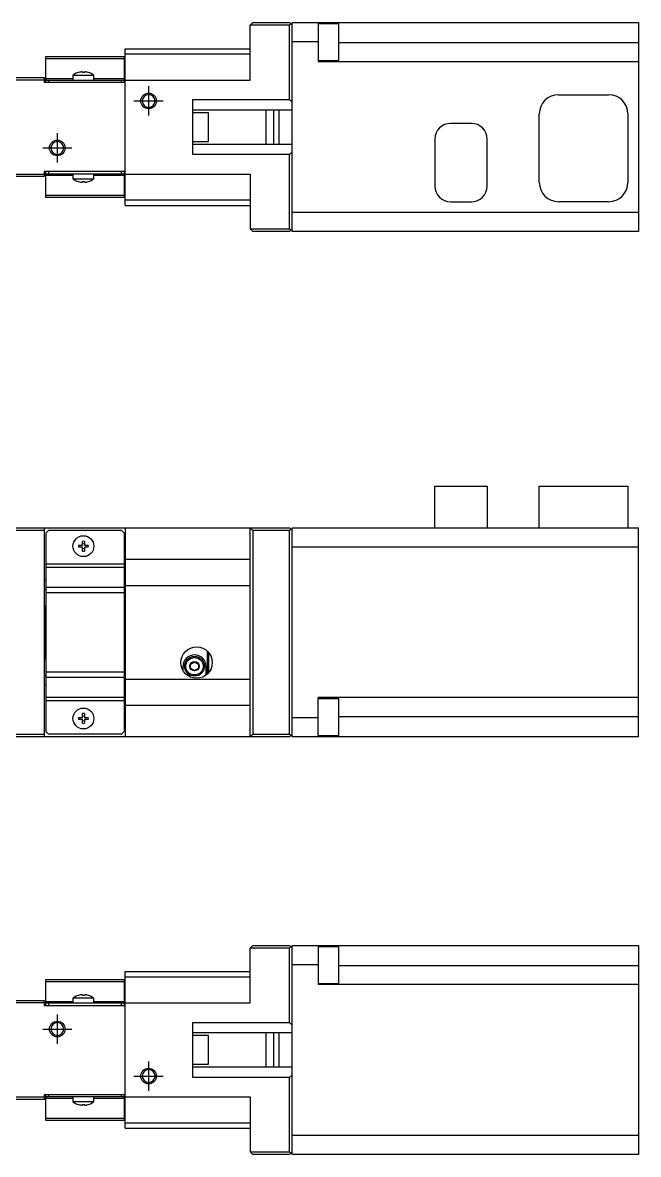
# Model space of a CAD drawing. Extents: x 0 to 599, y -8 to 227.
# Drawn here: x 166.3 to 284.4, y 10 to 226.8 of the extents above; entities that cross this region are included whole.
import ezdxf

# ---------------------------------------------------------------- set-up
doc = ezdxf.new("R2010")
doc.units = 0
doc.header["$LTSCALE"] = 0.5
doc.linetypes.add('CENTER', pattern=[50.8, 31.75, -6.35, 6.35, -6.35])
for name, color, linetype in [('MSM_CENTER', 1, 'CENTER'), ('MSM_CONTINUOUS', 7, 'CONTINUOUS'), ('MSM_NARROW', 5, 'CONTINUOUS')]:
    doc.layers.add(name, color=color, linetype=linetype)

msp = doc.modelspace()

# ---------------------------------------------------------------- linework, layer by layer
at = {"layer": 'MSM_CENTER'}
for p, q in [((190.5, 214.6), (190.5, 209)), ((187.7, 211.8), (193.3, 211.8)), ((173, 205.6), (173, 200)), ((170.2, 202.8), (175.8, 202.8)), ((173, 36.8), (173, 31.2)), ((170.2, 34), (175.8, 34)), ((190.5, 27.8), (190.5, 22.2)), ((187.7, 25), (193.3, 25))]:
    msp.add_line(p, q, dxfattribs=at)
at = {"layer": 'MSM_CONTINUOUS'}
for p, q in [((210.5, 226.8), (210, 226.3)), ((217.5, 226.3), (210, 226.3)), ((210, 215.8), (210, 226.3)), ((210.5, 226.8), (217.5, 226.8)), ((218, 226.3), (217.5, 226.8)), ((217.5, 226.3), (217.75, 226.55)), ((217.5, 212.05), (217.5, 226.3)), ((218, 186.8), (218, 226.8)), ((218, 226.8), (284.4, 226.8)), ((223, 226.8), (223, 219.311775)), ((227, 226.563456), (223, 226.563456)), ((227, 219.563456), (227, 226.563456)), ((284.4, 226.8), (284.4, 186.8)), ((186, 221.8), (210, 221.8)), ((186, 191.8), (186, 221.8)), ((223, 223.1), (218, 223.1)), ((227, 223.011775), (284.4, 223.011775)), ((170.8, 215.3), (170.8, 220.3)), ((170.8, 220.3), (185.8, 220.3)), ((185.8, 219.86066), (170.8, 219.86066)), ((185.8, 220.3), (185.8, 215.3)), ((186, 220.8), (210, 220.8)), ((223, 219.563456), (227, 219.563456)), ((284.4, 219.311775), (223, 219.311775)), ((177.071292, 217.255732), (177.05, 217.255732)), ((177.8, 217.255732), (177.8, 217.387476)), ((178.2, 217.255732), (177.8, 217.255732)), ((178.2, 217.387476), (178.2, 217.255732)), ((178.95, 217.255732), (178.928709, 217.255732)), ((70.5, 216.3), (170.5, 216.3)), ((170.5, 215.8), (163.5, 215.8)), ((170.5, 216.3), (170.5, 215.3)), ((186, 215.3), (170.5, 215.3)), ((170.8, 216.092893), (176, 216.092893)), ((170.8, 215.8), (185.8, 215.8)), ((171.3, 215.8), (171.3, 215.3)), ((180, 216.697999), (176, 216.697999)), ((176, 216.697999), (176, 215.8)), ((180, 215.8), (180, 216.697999)), ((180, 216.092893), (185.8, 216.092893)), ((185.3, 215.3), (185.3, 215.8)), ((186, 215.8), (210, 215.8)), ((269.1, 213), (278.7, 213)), ((191.7, 211.532287), (191.7, 212.067713)), ((199, 212.05), (217.5, 212.05)), ((199, 201.55), (199, 212.05)), ((218, 211.55), (217.5, 212.05)), ((218, 210.05), (199, 210.05)), ((202, 209.55), (199, 209.55)), ((202, 204.05), (202, 209.55)), ((213, 210.05), (213, 203.55)), ((214.5, 203.55), (214.5, 210.05)), ((215.5, 203.55), (215.5, 210.05)), ((265.4, 196.2), (265.4, 209.3)), ((282.4, 209.3), (282.4, 196.2)), ((252.4, 207.5), (248.4, 207.5)), ((199, 204.05), (202, 204.05)), ((245.4, 204.5), (245.4, 195.5)), ((255.4, 195.5), (255.4, 204.5)), ((199, 203.55), (218, 203.55)), ((217.5, 201.55), (218, 202.05)), ((217.5, 201.55), (199, 201.55)), ((217.5, 187.3), (217.5, 201.55)), ((170.5, 197.3), (157.5, 197.3)), ((157.612373, 197.8), (170.5, 197.8)), ((186, 198.3), (170.5, 198.3)), ((170.5, 198.3), (170.5, 197.3)), ((170.8, 193.3), (170.8, 198.3)), ((185.8, 197.8), (170.8, 197.8)), ((176, 197.507107), (170.8, 197.507107)), ((171.3, 198.3), (171.3, 197.8)), ((176, 197.8), (176, 196.902001)), ((180, 196.902001), (180, 197.8)), ((185.8, 197.507107), (180, 197.507107)), ((185.3, 197.8), (185.3, 198.3)), ((185.8, 198.3), (185.8, 193.3)), ((186, 197.8), (210, 197.8)), ((210, 197.8), (210, 187.3)), ((176, 196.902001), (180, 196.902001)), ((177.05, 196.344268), (177.071292, 196.344268)), ((177.8, 196.344268), (178.2, 196.344268)), ((177.8, 196.212525), (177.8, 196.344268)), ((178.2, 196.344268), (178.2, 196.212525)), ((178.928709, 196.344268), (178.95, 196.344268)), ((170.8, 193.73934), (185.8, 193.73934)), ((185.8, 193.3), (170.8, 193.3)), ((210, 192.8), (186, 192.8)), ((186, 191.8), (210, 191.8)), ((248.4, 192.5), (252.4, 192.5)), ((278.7, 192.5), (269.1, 192.5)), ((218, 190.5), (284.4, 190.5)), ((210, 187.3), (210.5, 186.8)), ((210, 187.3), (217.5, 187.3)), ((217.5, 186.8), (210.5, 186.8)), ((217.75, 187.05), (217.5, 187.3)), ((217.5, 186.8), (218, 187.3)), ((284.4, 186.8), (218, 186.8)), ((245.4, 130), (245.4, 138)), ((245.4, 138), (255.4, 138)), ((255.4, 138), (255.4, 130)), ((265.4, 130), (265.4, 138)), ((265.4, 138), (282.4, 138)), ((282.4, 138), (282.4, 130)), ((157, 130), (217.5, 130)), ((170.5, 129.5), (158.112373, 129.5)), ((170.5, 130), (170.5, 90)), ((171.3, 129.5), (170.8, 129)), ((170.8, 129), (170.8, 91)), ((185.3, 129.5), (171.3, 129.5)), ((185.8, 129), (185.3, 129.5)), ((185.8, 129), (185.8, 91)), ((186, 130), (186, 90)), ((210, 130), (210.5, 129.5)), ((210, 90), (210, 130)), ((210.5, 129.5), (210.5, 90.5)), ((217.5, 129.5), (210.5, 129.5)), ((218, 129.5), (217.5, 130)), ((217.5, 129.5), (217.75, 129.75)), ((217.5, 90.5), (217.5, 129.5)), ((218, 90), (218, 130)), ((218, 130), (284.4, 130)), ((284.4, 90), (284.4, 130)), ((177.071292, 126.7), (177.8, 126.7)), ((177.8, 126.3), (177.071292, 126.3)), ((177.8, 126.7), (177.8, 127.428709)), ((177.8, 125.571291), (177.8, 126.3)), ((178.2, 127.428709), (178.2, 126.7)), ((178.2, 126.7), (178.928709, 126.7)), ((178.2, 126.3), (178.2, 125.571291)), ((178.928709, 126.3), (178.2, 126.3)), ((284.4, 126.3), (218, 126.3)), ((186, 124), (210, 124)), ((170.8, 123.12132), (185.8, 123.12132)), ((185.8, 122.414214), (170.8, 122.414214)), ((170.8, 120), (170.5, 120)), ((186, 120), (185.8, 120)), ((170.5, 118.25), (170.8, 118.25)), ((170.8, 118.646447), (185.8, 118.646447)), ((185.8, 117.585787), (170.8, 117.585787)), ((186, 117.272971), (185.8, 117.272971)), ((186, 119), (210, 119)), ((170.7, 115), (170.5, 114.8)), ((170.7, 115), (170.7, 105)), ((170.8, 115), (170.7, 115)), ((186, 114.772971), (185.8, 114.772971)), ((185.8, 112.272971), (186, 112.272971)), ((186, 107.727029), (185.8, 107.727029)), ((201.7, 106.436068), (201.7, 101.963932)), ((170.5, 105.2), (170.7, 105)), ((170.7, 105), (170.8, 105)), ((185.8, 105.227029), (186, 105.227029)), ((198.55, 103.933013), (199.3, 104.366026)), ((199.3, 104.366026), (200.05, 103.933013)), ((202, 106.126136), (202, 102.273864)), ((202, 106), (202.1, 106)), ((170.8, 102.414214), (185.8, 102.414214)), ((185.8, 102.727029), (186, 102.727029)), ((197.1, 102.703337), (197.1, 103.5)), ((198.55, 103.066987), (198.55, 103.933013)), ((199.3, 102.633975), (198.55, 103.066987)), ((200.05, 103.066987), (199.3, 102.633975)), ((200.05, 103.933013), (200.05, 103.066987)), ((201.5, 103.5), (201.5, 101.8)), ((170.8, 101.75), (170.5, 101.75)), ((170.5, 100), (170.8, 100)), ((185.8, 101.353554), (170.8, 101.353554)), ((185.8, 100), (186, 100)), ((186, 101), (210, 101)), ((170.8, 97.585787), (185.8, 97.585787)), ((185.8, 96.87868), (170.8, 96.87868)), ((210, 96), (186, 96)), ((223, 90), (223, 97.488225)), ((284.4, 97.488225), (223, 97.488225)), ((227, 97.236544), (223, 97.236544)), ((227, 90.236544), (227, 97.236544)), ((177.071292, 93.7), (177.8, 93.7)), ((177.8, 93.3), (177.071292, 93.3)), ((177.8, 93.7), (177.8, 94.428709)), ((177.8, 92.571291), (177.8, 93.3)), ((178.2, 94.428709), (178.2, 93.7)), ((178.2, 93.7), (178.928709, 93.7)), ((178.2, 93.3), (178.2, 92.571291)), ((178.928709, 93.3), (178.2, 93.3)), ((218, 93.7), (223, 93.7)), ((284.4, 93.788225), (227, 93.788225)), ((217.5, 90), (157, 90)), ((158.112373, 90.5), (170.5, 90.5)), ((170.8, 91), (171.3, 90.5)), ((185.3, 90.5), (171.3, 90.5)), ((185.3, 90.5), (185.8, 91)), ((210.5, 90.5), (210, 90)), ((210.5, 90.5), (217.5, 90.5)), ((217.75, 90.25), (217.5, 90.5)), ((217.5, 90), (218, 90.5)), ((284.4, 90), (218, 90)), ((223, 90.236544), (227, 90.236544)), ((210.5, 50), (210, 49.5)), ((210.5, 50), (217.5, 50)), ((218, 49.5), (217.5, 50)), ((218, 10), (218, 50)), ((218, 50), (284.4, 50)), ((223, 50), (223, 42.511774)), ((284.4, 50), (284.4, 10)), ((217.5, 49.5), (210, 49.5)), ((210, 39), (210, 49.5)), ((217.5, 49.5), (217.75, 49.75)), ((217.5, 35.25), (217.5, 49.5)), ((227, 49.763456), (223, 49.763456)), ((227, 42.763456), (227, 49.763456)), ((223, 46.3), (218, 46.3)), ((227, 46.211774), (284.4, 46.211774)), ((170.8, 38.5), (170.8, 43.5)), ((170.8, 43.5), (185.8, 43.5)), ((185.8, 43.5), (185.8, 38.5)), ((186, 15), (186, 45)), ((186, 45), (210, 45)), ((186, 44), (210, 44)), ((185.8, 43.06066), (170.8, 43.06066)), ((223, 42.763456), (227, 42.763456)), ((284.4, 42.511774), (223, 42.511774)), ((157.5, 39.5), (170.5, 39.5)), ((170.5, 39.5), (170.5, 38.5)), ((170.8, 39.292893), (176, 39.292893)), ((180, 39.897999), (176, 39.897999)), ((176, 39.897999), (176, 39)), ((177.071292, 40.455732), (177.05, 40.455732)), ((177.8, 40.455732), (177.8, 40.587475)), ((178.2, 40.455732), (177.8, 40.455732)), ((178.2, 40.587475), (178.2, 40.455732)), ((178.95, 40.455732), (178.928709, 40.455732)), ((180, 39), (180, 39.897999)), ((180, 39.292893), (185.8, 39.292893)), ((170.5, 39), (157.612373, 39)), ((170.5, 38.5), (186, 38.5)), ((170.8, 39), (185.8, 39)), ((171.3, 39), (171.3, 38.5)), ((185.3, 38.5), (185.3, 39)), ((186, 39), (210, 39)), ((199, 24.75), (199, 35.25)), ((199, 35.25), (217.5, 35.25)), ((218, 34.75), (217.5, 35.25)), ((218, 33.25), (199, 33.25)), ((202, 32.75), (199, 32.75)), ((202, 27.25), (202, 32.75)), ((213, 33.25), (213, 26.75)), ((214.5, 26.75), (214.5, 33.25)), ((215.5, 26.75), (215.5, 33.25)), ((199, 27.25), (202, 27.25)), ((199, 26.75), (218, 26.75)), ((191.7, 25.267713), (191.7, 24.732287)), ((217.5, 24.75), (199, 24.75)), ((217.5, 24.75), (218, 25.25)), ((217.5, 10.5), (217.5, 24.75)), ((157, 21), (170.5, 21)), ((170.5, 20.5), (157, 20.5)), ((170.5, 21.5), (186, 21.5)), ((170.5, 21.5), (170.5, 20.5)), ((170.8, 16.5), (170.8, 21.5)), ((185.8, 21), (170.8, 21)), ((176, 20.707106), (170.8, 20.707106)), ((171.3, 21.5), (171.3, 21)), ((176, 21), (176, 20.102)), ((176, 20.102), (180, 20.102)), ((177.05, 19.544267), (177.071292, 19.544267)), ((177.8, 19.544267), (178.2, 19.544267)), ((177.8, 19.412524), (177.8, 19.544267)), ((178.2, 19.544267), (178.2, 19.412524)), ((178.928709, 19.544267), (178.95, 19.544267)), ((180, 20.102), (180, 21)), ((185.8, 20.707106), (180, 20.707106)), ((185.3, 21), (185.3, 21.5)), ((185.8, 21.5), (185.8, 16.5)), ((186, 21), (210, 21)), ((210, 21), (210, 10.5)), ((170.8, 16.939339), (185.8, 16.939339)), ((185.8, 16.5), (170.8, 16.5)), ((210, 16), (186, 16)), ((186, 15), (210, 15)), ((218, 13.7), (284.4, 13.7)), ((210, 10.5), (217.5, 10.5)), ((210, 10.5), (210.5, 10)), ((217.5, 10), (210.5, 10)), ((217.75, 10.25), (217.5, 10.5)), ((217.5, 10), (218, 10.5)), ((284.4, 10), (218, 10))]:
    msp.add_line(p, q, dxfattribs=at)
at = {"layer": 'MSM_CONTINUOUS', "extrusion": (0, 0, -1)}
for centre in [(-190.5, 211.8), (-173, 202.8), (-173, 34), (-190.5, 25)]:
    msp.add_circle(centre, 1.2295, dxfattribs=at)
at = {"layer": 'MSM_CONTINUOUS'}
for centre, radius in [((178, 126.5), 2), ((199.7, 104.2), 3), ((199.3, 103.5), 1.9), ((199.3, 103.5), 1.66906), ((199.3, 103.5), 0.9), ((178, 93.5), 2)]:
    msp.add_circle(centre, radius, dxfattribs=at)
for centre, radius, start, end in [((178, 214.2), 3.2, 107.270005, 128.682187), ((178, 214.2), 3.193744, 93.59035, 106.905258), ((178, 214.2), 3.193744, 73.094742, 86.40965), ((178, 214.2), 3.2, 51.317813, 72.729995), ((269.1, 209.3), 3.7, 90, 180), ((278.7, 209.3), 3.7, 0, 90), ((248.4, 204.5), 3, 90, 180), ((252.4, 204.5), 3, 0, 90), ((178, 199.4), 3.2, 231.317813, 252.729995), ((178, 199.4), 3.193744, 253.094742, 266.40965), ((178, 199.4), 3.193744, 273.59035, 286.905258), ((178, 199.4), 3.2, 287.270005, 308.682187), ((248.4, 195.5), 3, 180, 270), ((252.4, 195.5), 3, 270, 0), ((269.1, 196.2), 3.7, 180, 270), ((278.7, 196.2), 3.7, 270, 0), ((178, 126.5), 0.95, 167.846803, 192.153197), ((178, 126.5), 0.435085, 152.633517, 207.366483), ((178, 126.5), 0.95, 77.846803, 102.153197), ((178, 126.5), 0.435085, 62.633517, 117.366483), ((178, 126.5), 0.435085, 242.633517, 297.366483), ((178, 126.5), 0.435085, 332.633517, 27.366483), ((178, 126.5), 0.95, 347.846803, 12.153197), ((178, 126.5), 0.95, 257.846803, 282.153197), ((199.3, 103.499985), 2.2, 0.000405, 179.999595), ((178, 93.5), 0.95, 167.846803, 192.153197), ((178, 93.5), 0.435085, 152.633517, 207.366483), ((178, 93.5), 0.95, 77.846803, 102.153197), ((178, 93.5), 0.435085, 62.633517, 117.366483), ((178, 93.5), 0.435085, 332.633517, 27.366483), ((178, 93.5), 0.95, 347.846803, 12.153197), ((178, 93.5), 0.435085, 242.633517, 297.366483), ((178, 93.5), 0.95, 257.846803, 282.153197), ((178, 37.4), 3.2, 107.270005, 128.682187), ((178, 37.4), 3.193744, 93.59035, 106.905258), ((178, 37.4), 3.193744, 73.094742, 86.40965), ((178, 37.4), 3.2, 51.317813, 72.729995), ((178, 22.6), 3.2, 231.317813, 252.729995), ((178, 22.6), 3.193744, 253.094742, 266.40965), ((178, 22.6), 3.193744, 273.59035, 286.905258), ((178, 22.6), 3.2, 287.270005, 308.682187)]:
    msp.add_arc(centre, radius, start, end, dxfattribs=at)
at = {"layer": 'MSM_NARROW'}
for centre in [(190.5, 211.8), (173, 202.8), (173, 34), (190.5, 25)]:
    msp.add_circle(centre, 1.5, dxfattribs=at)

doc.saveas('drawing.dxf')
